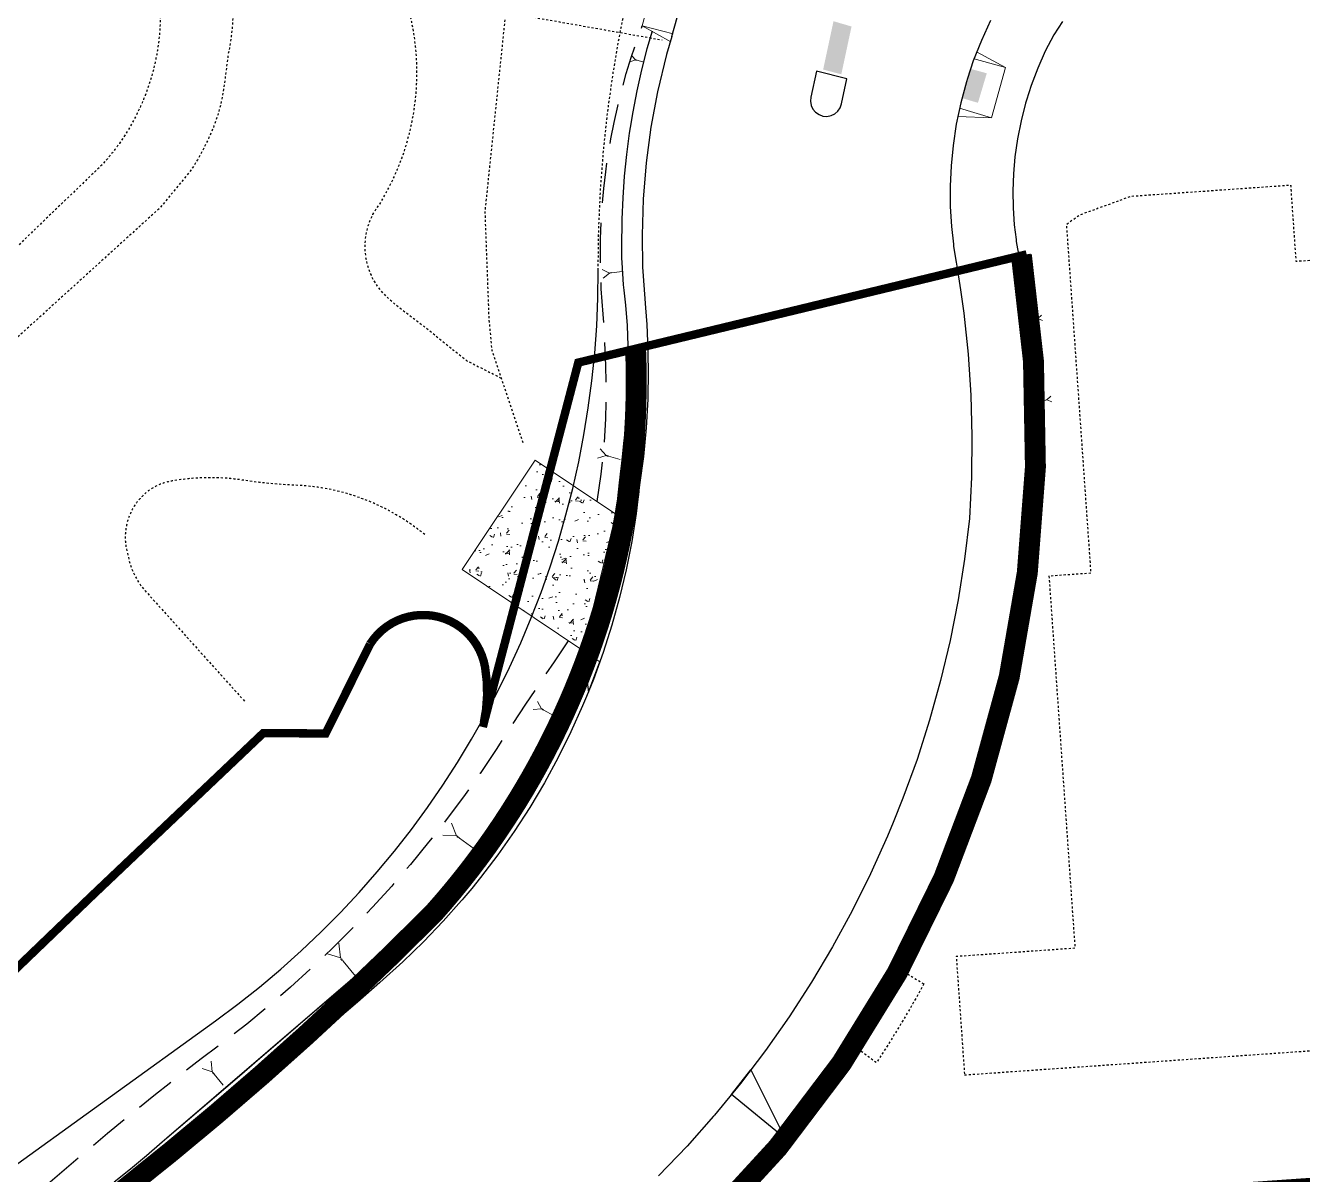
# Model space of a CAD drawing. Header units: millimetres. Extents: x 50357 to 985146, y 723188 to 1803594.
# Drawn here: x 834272.7 to 834333.6, y 820126.3 to 820181.2 of the extents above; entities that cross this region are included whole.
import ezdxf
from ezdxf.xclip import XClip

# ---------------------------------------------------------------- set-up
doc = ezdxf.new("R2010")
doc.units = ezdxf.units.MM
doc.header["$LTSCALE"] = 3
doc.header["$MEASUREMENT"] = 0
for name, pattern in [('DASHED', [19.05, 12.7, -6.35]), ('PHANTOM', [2.5, 1.25, -0.25, 0.25, -0.25, 0.25, -0.25]), ('x-baseplan$0$DGN Style 2', [1.94727e-06, 0, -1.94727e-06]), ('x-baseplan$0$XXXXX-PIW-DWG-P00-XXXX-R100-WS4-00$0$XXXXX-PIW-P-WHCGRDP1-XXX$0$DIVIDE2', [0.625, 0.25, -0.125, 0, -0.125, 0, -0.125]), ('x-baseplan$0$XXXXX-PIW-DWG-P00-XXXX-R100-WS4-00$0$XXXXX-PIW-P-WHCGRDP1-XXX$0$HIDDEN', [9.525, 6.35, -3.175])]:
    doc.linetypes.add(name, pattern=pattern)
for name, color, linetype in [('00_Xref', 7, 'Continuous'), ('_PARCEL BOUNDARY', 10, 'DASHED'), ('x-baseplan$0$XXXXX-PIW-DWG-P00-XXXX-R100-WS4-00$0$XXXXX-PIW-P-WHCGRDP1-XXX$0$MMH125__', 3, 'x-baseplan$0$XXXXX-PIW-DWG-P00-XXXX-R100-WS4-00$0$XXXXX-PIW-P-WHCGRDP1-XXX$0$HIDDEN'), ('x-baseplan$0$XXXXX-PIW-DWG-P00-XXXX-R100-WS4-00$0$XXXXX-PIW-P-WHCGRDP1-XXX$0$MMH813_1', 3, 'Continuous'), ('x-baseplan$0$XXXXX-PIW-DWG-P00-XXXX-R100-WS4-00$0$XXXXX-PIW-P-WHCGRDP1-XXX$0$MMH813__', 3, 'Continuous'), ('x-baseplan$0$XXXXX-PIW-DWG-P00-XXXX-R100-WS4-00$0$XXXXX-PIW-P-WHCGRDP1-XXX$0$MMH813_T', 3, 'x-baseplan$0$XXXXX-PIW-DWG-P00-XXXX-R100-WS4-00$0$XXXXX-PIW-P-WHCGRDP1-XXX$0$DIVIDE2'), ('x-baseplan$0$XXXXX-PIW-DWG-P00-XXXX-R100-WS4-00$0$XXXXX-PIW-P-WHCGRDP1_RUN IN AND OUT-XXX$0$MMH813_S', 3, 'Continuous')]:
    doc.layers.add(name, color=color, linetype=linetype)
for name, color, linetype, lineweight in [('DraftConditionLine_AtGradeRoad_20180809', 7, 'Continuous', 0), ('x-baseplan$0$XXXXX-PIW-DWG-P00-XXXX-R100-WS4-00$0$XXXXX-PIW-P-WHCGRDP1-XXX$0$MMH065__', 3, 'Continuous', 0), ('x-baseplan$0$XXXXX-PIW-DWG-P00-XXXX-R100-WS4-00$0$XXXXX-PIW-P-WHCGRDP1-XXX$0$MMH125CS', 3, 'Continuous', 18), ('x-baseplan$0$XXXXX-PIW-DWG-P00-XXXX-R100-WS4-00$0$XXXXX-PIW-P-WHCGRDP1_RUN IN AND OUT-XXX$0$MMH060__', 3, 'Continuous', 13), ('x-baseplan$0$XXXXX-PIW-DWG-P00-XXXX-R100-WS4-00$0$XXXXX-PIW-P-WHCGRDP1_RUN IN AND OUT-XXX$0$MMH071__', 3, 'Continuous', 18)]:
    doc.layers.add(name, color=color, linetype=linetype, lineweight=lineweight)
doc.layers.add('x-baseplan$0$AR-ROAD_AR_BS_MI_', color=7, linetype='Continuous', true_color=0x6d6d6d)

# ---------------------------------------------------------------- blocks, each defined once
blk = doc.blocks.new('x-baseplan$0$XXXXX-PIW-DWG-P00-XXXX-R100-WS4-00$0$XXXXX-PIW-P-WHCGRDP1-XXX$0$CUT-SLOPE')
at = {"layer": 'x-baseplan$0$XXXXX-PIW-DWG-P00-XXXX-R100-WS4-00$0$XXXXX-PIW-P-WHCGRDP1-XXX$0$MMH125CS'}
for p, q in [((0.38, 15.51), (-0.53, 15)), ((-0.53, 15), (0.38, 14.53)), ((0.4, 16.45), (-0.47, 16.02)), ((-0.47, 16.02), (0.38, 15.51)), ((0, 17), (0.4, 16.45)), ((0.38, 14.53), (0, 14)), ((0, 14), (0, 0))]:
    blk.add_line(p, q, dxfattribs=at)
at = {"layer": 'x-baseplan$0$XXXXX-PIW-DWG-P00-XXXX-R100-WS4-00$0$XXXXX-PIW-P-WHCGRDP1-XXX$0$MMH125CS', "ltscale": 0.5}
for points in [[(-5.68, 25.8), (0, 17)], [(5.68, 25.8), (0, 17)]]:
    blk.add_lwpolyline(points, dxfattribs=at)
blk = doc.blocks.new('x-baseplan$0$XXXXX-PIW-DWG-P00-XXXX-R100-WS4-00')
at = {"layer": 'x-baseplan$0$XXXXX-PIW-DWG-P00-XXXX-R100-WS4-00$0$XXXXX-PIW-P-WHCGRDP1-XXX$0$MMH813_T'}
h = blk.add_hatch(color=256, dxfattribs=at)
h.dxf.hatch_style = 1
h.paths.add_polyline_path([(834451.566, 818185.995), (834450.705, 818186.246), (834450.211, 818183.94), (834451.079, 818183.714)])
h = blk.add_hatch(color=256, dxfattribs=at)
h.dxf.hatch_style = 1
h.paths.add_polyline_path([(834458.021, 818183.762), (834457.791, 818183.824), (834457.285, 818183.961), (834457.1, 818183.518), (834457.051, 818183.356), (834456.869, 818182.57), (834457.386, 818182.415), (834457.599, 818182.352)])
at = {"layer": 'x-baseplan$0$XXXXX-PIW-DWG-P00-XXXX-R100-WS4-00$0$XXXXX-PIW-P-WHCGRDP1_RUN IN AND OUT-XXX$0$MMH060__'}
h = blk.add_hatch(dxfattribs=at)
h.set_pattern_fill('AR-CONC', color=256, scale=0.01)
h.set_pattern_definition([(50, (0, 0), (1.82184669, -0.1593908554), [0.1905, -2.0955]), (355, (0, 0), (-0.3524342142, 1.9105684524), [0.1524, -1.6764058417]), (100.4514447, (0.1518, -0.0133), (1.469412471, 1.751177519), [0.161900088, -1.780902446]), (46.1842, (0, 0.508), (2.710790409, -0.4204232793), [0.28575, -3.14325]), (96.6355576, (0.226, 0.473), (2.3740413405, 2.474261246), [0.2428502314, -2.6713560816]), (351.18415117, (0, 0.508), (2.3740413406, 2.474261246), [0.228599671, -2.514597319]), (21, (0.254, 0.381), (1.5161439127, -1.0226519819), [0.1905, -2.0955]), (326, (0.254, 0.381), (0.6180202835, 1.8418796612), [0.1524, -1.6764]), (71.451445, (0.3803, 0.2958), (2.1341641928, 0.8192276889), [0.161900088, -1.780899376]), (37.5, (0, 0), (0.0308860325, 0.84555038873), [0, -1.65608, 0, -1.7018, 0, -1.68275]), (7.5, (0, 0), (0.6681966251, 1.0018057482), [0, -0.97028, 0, -1.61798, 0, -0.64135]), (327.5, (-0.5664, 0), (1.35590595167, -0.05728743993), [0, -0.635, 0, -1.9812, 0, -2.6289]), (317.5, (-0.8204, 0), (1.4812918139, 0.2542649103), [0, -0.8255, 0, -1.31572, 0, -1.8669])])
edge = h.paths.add_edge_path()
edge.add_line((834436.475, 818165.302), (834440.325, 818162.72))
edge.add_line((834432.977, 818160.085), (834436.475, 818165.302))
edge.add_line((834438.737, 818156.223), (834440.325, 818162.72))
edge.add_line((834432.977, 818160.085), (834438.737, 818156.223))
at = {"layer": 'x-baseplan$0$XXXXX-PIW-DWG-P00-XXXX-R100-WS4-00$0$XXXXX-PIW-P-WHCGRDP1-XXX$0$MMH065__', "ltscale": 0.005142}
for p, q in [((834441.575, 818186.023), (834442.942, 818185.269)), ((834458.913, 818184.039), (834457.531, 818184.783)), ((834458.25, 818181.635), (834456.642, 818181.695))]:
    blk.add_line(p, q, dxfattribs=at)
at = {"layer": 'x-baseplan$0$XXXXX-PIW-DWG-P00-XXXX-R100-WS4-00$0$XXXXX-PIW-P-WHCGRDP1-XXX$0$MMH065__', "ltscale": 0.005142, "flags": 128}
for points in [[(834443.798, 818188.418), (834442.332, 818188.833), (834441.575, 818186.023), (834443.052, 818185.646)], [(834457.415, 818184.444), (834458.913, 818184.039), (834458.25, 818181.635), (834456.725, 818182.091)]]:
    blk.add_lwpolyline(points, dxfattribs=at)
at = {"layer": 'x-baseplan$0$XXXXX-PIW-DWG-P00-XXXX-R100-WS4-00$0$XXXXX-PIW-P-WHCGRDP1-XXX$0$MMH125__', "ltscale": 0.1, "elevation": 5.715, "flags": 128}
for points in [[(834439.421, 818163.326, 0.048168), (834439.856, 818168.604, 0.020294), (834439.624, 818173.475, -0.10429), (834441.575, 818186.023, -1.698765)], [(834438.05, 818156.683, 0.003233), (834435.34, 818152.641, -0.097001), (834420.522, 818136.729, 0.037763), (834403.526, 818121.523, 11.538047)]]:
    blk.add_lwpolyline(points, format="xyb", dxfattribs=at)
at = {"layer": 'x-baseplan$0$XXXXX-PIW-DWG-P00-XXXX-R100-WS4-00$0$XXXXX-PIW-P-WHCGRDP1-XXX$0$MMH813_1'}
blk.add_lwpolyline([(834451.339, 818183.491), (834449.889, 818183.868), (834449.629, 818182.622, 1.011022), (834451.09, 818182.3)], format="xyb", close=True, dxfattribs=at)
at = {"layer": 'x-baseplan$0$XXXXX-PIW-DWG-P00-XXXX-R100-WS4-00$0$XXXXX-PIW-P-WHCGRDP1-XXX$0$MMH813__', "ltscale": 0.005142}
blk.add_lwpolyline([(834442.989, 818185.522), (834443.9, 818188.761)], dxfattribs=at)
at = {"layer": 'x-baseplan$0$XXXXX-PIW-DWG-P00-XXXX-R100-WS4-00$0$XXXXX-PIW-P-WHCGRDP1-XXX$0$MMH813__', "ltscale": 0.005142, "elevation": 5.715}
for points in [[(834442.044, 818185.764), (834441.804, 818184.932), (834441.546, 818183.934), (834441.319, 818182.929), (834441.122, 818181.918), (834440.997, 818181.17), (834440.957, 818180.901), (834440.822, 818179.879), (834440.719, 818178.854), (834440.647, 818177.826), (834440.606, 818176.797), (834440.599, 818176.431), (834440.58, 818175.784), (834440.589, 818174.94), (834440.598, 818174.728), (834440.675, 818173.674), (834440.703, 818173.419), (834440.779, 818172.69), (834440.853, 818171.723), (834440.897, 818170.755), (834440.911, 818169.76), (834440.895, 818168.817), (834440.85, 818167.849), (834440.774, 818166.883), (834440.691, 818166.1), (834440.669, 818165.912), (834440.583, 818165.159), (834440.556, 818164.909), (834440.484, 818164.217), (834440.325, 818162.72)], [(834438.737, 818156.223), (834438.072, 818154.522), (834437.693, 818153.626), (834437.289, 818152.742), (834436.861, 818151.869), (834436.675, 818151.507), (834436.409, 818151.008), (834435.933, 818150.16), (834435.434, 818149.326), (834434.912, 818148.505), (834434.368, 818147.7), (834433.801, 818146.91), (834433.213, 818146.136), (834432.603, 818145.378), (834431.973, 818144.638), (834431.323, 818143.915), (834430.653, 818143.211), (834429.963, 818142.525), (834429.255, 818141.859), (834428.529, 818141.213), (834428.421, 818141.12), (834418.885, 818132.937), (834418.668, 818132.751), (834417.911, 818132.108), (834417.149, 818131.471), (834416.383, 818130.839)]]:
    blk.add_lwpolyline(points, dxfattribs=at)
at = {"layer": 'x-baseplan$0$XXXXX-PIW-DWG-P00-XXXX-R100-WS4-00$0$XXXXX-PIW-P-WHCGRDP1-XXX$0$MMH813__', "ltscale": 0.005142}
for points in [[(834458.199, 818186.281, 5.467), (834457.761, 818185.325, 5.489), (834457.378, 818184.349, 5.509), (834457.1, 818183.519, 5.525), (834457.051, 818183.356, 5.528), (834456.78, 818182.35, 5.545), (834456.566, 818181.334, 5.56), (834456.41, 818180.31, 5.573), (834456.315, 818179.344, 5.584), (834456.27, 818178.376, 5.593), (834456.277, 818177.411, 5.601), (834456.333, 818176.45, 5.608), (834456.425, 818175.606, 5.612), (834456.44, 818175.496, 5.613), (834456.562, 818174.751, 5.616), (834456.595, 818174.552, 5.617), (834456.771, 818173.432, 5.62), (834456.923, 818172.307, 5.624), (834457.126, 818170.362, 5.63), (834457.255, 818168.409, 5.637), (834457.311, 818166.449, 5.644), (834457.292, 818164.486, 5.652), (834457.198, 818162.522, 5.66), (834456.963, 818160.571, 5.667), (834456.654, 818158.629, 5.673), (834456.271, 818156.701, 5.68), (834455.816, 818154.789, 5.686), (834455.289, 818152.895, 5.693), (834454.691, 818151.022, 5.7), (834454.022, 818149.174, 5.706), (834453.558, 818148.008, 5.71), (834453.283, 818147.352, 5.704), (834452.476, 818145.56, 5.685), (834451.602, 818143.799, 5.667), (834450.662, 818142.073, 5.648), (834449.657, 818140.383, 5.63), (834448.589, 818138.733, 5.611), (834447.459, 818137.124, 5.593), (834446.269, 818135.56, 5.574), (834445.02, 818134.041, 5.556), (834444.974, 818133.988, 5.555), (834443.715, 818132.571, 5.538), (834442.355, 818131.152, 5.523)], [(834461.642, 818186.229, 5.638), (834461.22, 818185.6, 5.658), (834460.814, 818184.81, 5.682), (834460.453, 818184.001, 5.703), (834460.139, 818183.176, 5.724), (834459.913, 818182.475, 5.739), (834459.873, 818182.338, 5.742), (834459.654, 818181.49, 5.759), (834459.483, 818180.634, 5.774), (834459.361, 818179.773, 5.787), (834459.29, 818178.961, 5.798), (834459.262, 818178.149, 5.808), (834459.276, 818177.339, 5.816), (834459.332, 818176.534, 5.822), (834459.417, 818175.828, 5.826), (834459.43, 818175.737, 5.827), (834459.569, 818174.948, 5.831), (834459.753, 818173.762, 5.835), (834459.911, 818172.572, 5.838), (834460.122, 818170.514, 5.845), (834460.255, 818168.446, 5.851), (834460.31, 818166.373, 5.859), (834460.286, 818164.297, 5.866), (834460.183, 818162.22, 5.874), (834459.934, 818160.155, 5.881), (834459.607, 818158.102, 5.888), (834459.203, 818156.062, 5.894), (834458.721, 818154.039, 5.901), (834458.164, 818152.036, 5.907), (834457.531, 818150.055, 5.914), (834456.823, 818148.1, 5.92), (834456.333, 818146.866, 5.925), (834456.042, 818146.173, 5.918), (834455.188, 818144.277, 5.899), (834454.263, 818142.414, 5.881), (834453.269, 818140.588, 5.863), (834452.206, 818138.801, 5.844), (834451.076, 818137.055, 5.826), (834449.88, 818135.354, 5.807), (834448.621, 818133.699, 5.789), (834447.996, 818132.923, 5.78), (834447.411, 818132.222, 5.772), (834447.301, 818132.092, 5.77), (834447.253, 818132.036, 5.77), (834445.92, 818130.537, 5.753)], [(834442.044, 818185.764, 5.523), (834441.804, 818184.932, 5.517), (834441.546, 818183.934, 5.506), (834441.319, 818182.929, 5.496), (834441.122, 818181.918, 5.486), (834440.997, 818181.17, 5.477), (834440.957, 818180.901, 5.474), (834440.822, 818179.879, 5.462), (834440.719, 818178.854, 5.45), (834440.647, 818177.826, 5.436), (834440.606, 818176.797, 5.422), (834440.599, 818176.431, 5.417), (834440.58, 818175.784, 5.407), (834440.589, 818174.94, 5.395), (834440.598, 818174.728, 5.392), (834440.675, 818173.674, 5.377), (834440.703, 818173.419, 5.373), (834440.779, 818172.69, 5.362), (834440.853, 818171.723, 5.339), (834440.897, 818170.755, 5.315), (834440.911, 818169.76, 5.287), (834440.895, 818168.817, 5.265), (834440.85, 818167.849, 5.239), (834440.774, 818166.883, 5.211), (834440.691, 818166.1, 5.192), (834440.669, 818165.912, 5.187), (834440.583, 818165.159, 5.168), (834440.556, 818164.909, 5.163), (834440.484, 818164.217, 5.145), (834440.472, 818164.109, 5.142)], [(834442.989, 818185.522, 0), (834442.738, 818184.653, 0), (834442.305, 818182.88, 0), (834441.987, 818181.189, 0), (834441.757, 818179.481, 0), (834441.617, 818177.761, 0), (834441.566, 818176.033, 0), (834441.596, 818174.502, 0), (834441.605, 818174.302, 0), (834441.735, 818172.573, 0), (834441.793, 818171.772, 0), (834441.834, 818170.97, 0), (834441.862, 818169.591, 0), (834441.838, 818168.214, 0), (834441.761, 818166.842, 0), (834441.633, 818165.476, 0), (834441.454, 818164.118, 0), (834441.29, 818162.762, 0), (834441.075, 818161.412, 0), (834440.81, 818160.072, 0), (834440.493, 818158.743, 0), (834440.127, 818157.426, 0), (834439.711, 818156.125, 0), (834439.246, 818154.84, 0), (834438.924, 818154.029, 0), (834438.733, 818153.574, 0), (834438.172, 818152.328, 0), (834437.564, 818151.104, 0), (834436.91, 818149.904, 0), (834436.212, 818148.73, 0), (834435.469, 818147.583, 0), (834434.684, 818146.464, 0), (834433.857, 818145.377, 0), (834433.446, 818144.867, 0), (834433.061, 818144.406, 0), (834432.989, 818144.321, 0), (834432.957, 818144.285, 0), (834432.082, 818143.3, 0), (834431.137, 818142.313, 0), (834430.155, 818141.363, 0), (834429.056, 818140.38, 0), (834427.987, 818139.441, 0), (834423.236, 818135.386, 0), (834419.52, 818132.197, 0), (834417.478, 818130.477, 0)], [(834438.244, 818154.961, 4.923), (834438.072, 818154.522, 4.915), (834437.693, 818153.626, 4.902), (834437.289, 818152.742, 4.887), (834436.861, 818151.869, 4.874), (834436.675, 818151.507, 4.868), (834436.409, 818151.008, 4.861), (834435.933, 818150.16, 4.847), (834435.434, 818149.326, 4.834), (834434.912, 818148.505, 4.82), (834434.368, 818147.7, 4.807), (834433.801, 818146.91, 4.794), (834433.213, 818146.136, 4.779), (834432.603, 818145.378, 4.766), (834431.973, 818144.638, 4.753), (834431.323, 818143.915, 4.74), (834430.653, 818143.211, 4.73), (834429.963, 818142.525, 4.719), (834429.255, 818141.859, 4.71), (834428.529, 818141.213, 4.702), (834428.421, 818141.12, 4.701), (834427.773, 818140.564, 4.707), (834427.014, 818139.913, 4.718), (834426.255, 818139.261, 4.728), (834425.496, 818138.61, 4.738), (834423.979, 818137.308, 4.758), (834423.22, 818136.656, 4.76), (834422.461, 818136.005, 4.758), (834421.702, 818135.354, 4.759), (834418.885, 818132.937, 4.767), (834418.668, 818132.751, 4.768), (834417.911, 818132.108, 4.773), (834417.149, 818131.471, 4.778), (834416.383, 818130.839, 4.785)]]:
    blk.add_polyline3d(points, dxfattribs=at)
at = {"layer": 'x-baseplan$0$XXXXX-PIW-DWG-P00-XXXX-R100-WS4-00$0$XXXXX-PIW-P-WHCGRDP1_RUN IN AND OUT-XXX$0$MMH060__'}
for p, q in [((834432.977, 818160.085), (834436.475, 818165.302)), ((834436.475, 818165.302), (834440.325, 818162.72, 6.439)), ((834438.737, 818156.223, 4.945), (834440.325, 818162.72, 6.439)), ((834432.977, 818160.085), (834438.737, 818156.223))]:
    blk.add_line(p, q, dxfattribs=at)
at = {"layer": 'x-baseplan$0$XXXXX-PIW-DWG-P00-XXXX-R100-WS4-00$0$XXXXX-PIW-P-WHCGRDP1_RUN IN AND OUT-XXX$0$MMH071__'}
for p, q in [((834440.325, 818162.72, 6.439), (834441.191, 818162.139)), ((834438.737, 818156.223, 4.945), (834439.549, 818155.678))]:
    blk.add_line(p, q, dxfattribs=at)
at = {"layer": 'x-baseplan$0$XXXXX-PIW-DWG-P00-XXXX-R100-WS4-00$0$XXXXX-PIW-P-WHCGRDP1_RUN IN AND OUT-XXX$0$MMH813_S'}
for p, q in [((834440.325, 818162.72, 6.439), (834441.415, 818163.795)), ((834441.415, 818163.795), (834441.191, 818162.139)), ((834438.737, 818156.223, 4.945), (834439.006, 818154.236)), ((834439.006, 818154.236), (834439.549, 818155.678))]:
    blk.add_line(p, q, dxfattribs=at)
blk.add_lwpolyline([(834445.834, 818135.032), (834446.767, 818136.207), (834448.398, 818132.924), (834445.834, 818135.032)], dxfattribs=at)
at = {"layer": 'x-baseplan$0$XXXXX-PIW-DWG-P00-XXXX-R100-WS4-00$0$XXXXX-PIW-P-WHCGRDP1-XXX$0$MMH125CS'}
for p, xscale, yscale, zscale, rotation in [((834441.611, 818184.309), 0.02198954773173131, 0.02198954773173131, 0.02198954773173131, 75.59302201896816), ((834440.615, 818174.303), 0.03601284241508579, 0.03601284241508579, 0.03601284241508579, 96.81496211958479), ((834460.061, 818171.984), 0.02351645596653423, 0.02351645596653423, 0.02351645596653423, 280.0563073168669), ((834460.498, 818168.112), 0.02351645596653423, 0.02351645596653423, 0.02351645596653423, 280.0563073168669), ((834440.52, 818165.327), 0.04066421876839523, 0.04066421876839523, 0.04066421876839523, 74.11604234439972), ((834437.347, 818153.117), 0.03839256651111498, 0.03839256651111498, 0.03839256651111498, 61.61475006609164), ((834433.558, 818146.749), 0.06186434135182801, 0.06186434135182801, 0.06186434135182801, 53.84386748164025), ((834427.886, 818140.67), 0.06669463091377154, 0.06669463091377154, 0.06669463091377154, 39.15769178441374), ((834421.577, 818135.47), 0.04840475999586621, 0.04840475999586621, 0.04840475999586621, 39.15769178441374)]:
    blk.add_blockref('x-baseplan$0$XXXXX-PIW-DWG-P00-XXXX-R100-WS4-00$0$XXXXX-PIW-P-WHCGRDP1-XXX$0$CUT-SLOPE', p, dxfattribs=dict(at, xscale=xscale, yscale=yscale, zscale=zscale, rotation=rotation))
blk = doc.blocks.new('x-baseplan')
at = {"layer": 'x-baseplan$0$AR-ROAD_AR_BS_MI_'}
blk.add_line((834388.714, 818115.097), (834421.217, 818138.544), dxfattribs=at)
at = {"layer": 'x-baseplan$0$AR-ROAD_AR_BS_MI_', "linetype": 'x-baseplan$0$DGN Style 2', "flags": 128}
for points in [[(834402.213, 818192.052), (834398.186, 818196.555), (834406.033, 818203.94), (834406.527, 818204.026), (834406.827, 818204.033), (834407.126, 818204.013), (834407.423, 818203.968), (834407.714, 818203.897), (834407.999, 818203.802), (834408.273, 818203.682), (834408.537, 818203.538), (834408.735, 818203.38), (834418.02, 818195.134), (834418.421, 818194.765), (834418.61, 818194.532), (834418.797, 818194.297), (834418.981, 818194.06), (834419.164, 818193.823), (834419.345, 818193.583), (834419.523, 818193.342), (834419.7, 818193.099), (834419.874, 818192.855), (834420.047, 818192.61), (834420.217, 818192.363), (834420.385, 818192.115), (834420.552, 818191.865), (834420.708, 818191.609), (834420.857, 818191.348), (834420.997, 818191.083), (834421.129, 818190.814), (834421.253, 818190.54), (834421.367, 818190.263), (834421.474, 818189.983), (834421.571, 818189.699), (834421.659, 818189.412), (834421.738, 818189.123), (834421.809, 818188.831), (834421.87, 818188.538), (834421.922, 818188.242), (834421.964, 818187.945), (834421.997, 818187.647), (834422.021, 818187.348), (834422.036, 818187.048), (834422.041, 818186.748), (834422.036, 818186.448), (834422.023, 818186.149), (834421.999, 818185.85), (834421.967, 818185.551), (834421.925, 818185.254), (834421.874, 818184.959), (834421.814, 818184.665), (834421.638, 818183.282), (834421.597, 818182.985), (834421.546, 818182.689), (834421.485, 818182.395), (834421.413, 818182.104), (834421.331, 818181.816), (834421.239, 818181.53), (834421.136, 818181.248), (834421.024, 818180.97), (834420.901, 818180.696), (834420.772, 818180.426), (834420.636, 818180.158), (834420.495, 818179.893), (834420.347, 818179.632), (834420.072, 818179.179), (834418.562, 818177.337), (834410.915, 818170.398), (834409.327, 818168.89), (834409.31, 818168.873), (834409.292, 818168.855), (834409.274, 818168.839), (834409.255, 818168.822), (834409.236, 818168.806), (834409.217, 818168.79), (834409.198, 818168.775), (834409.178, 818168.759), (834409.158, 818168.745), (834409.138, 818168.73), (834409.118, 818168.716), (834409.097, 818168.702), (834409.076, 818168.689), (834409.055, 818168.676), (834409.034, 818168.663), (834409.012, 818168.651), (834408.99, 818168.639), (834408.968, 818168.628), (834408.946, 818168.617), (834408.924, 818168.606), (834408.901, 818168.595), (834408.878, 818168.586), (834408.855, 818168.576), (834408.832, 818168.567), (834408.809, 818168.558), (834408.786, 818168.55), (834408.762, 818168.542), (834408.739, 818168.534), (834408.715, 818168.527), (834408.691, 818168.521), (834408.667, 818168.514), (834408.643, 818168.508), (834408.619, 818168.503), (834408.594, 818168.498), (834408.57, 818168.493), (834408.545, 818168.489), (834408.521, 818168.486), (834408.496, 818168.482), (834408.472, 818168.479), (834408.447, 818168.477), (834408.422, 818168.475), (834408.398, 818168.473), (834408.373, 818168.472), (834408.348, 818168.472), (834408.323, 818168.471), (834408.298, 818168.471), (834408.273, 818168.472), (834408.249, 818168.473), (834408.224, 818168.475), (834408.199, 818168.476), (834408.091, 818168.488), (834407.983, 818168.501), (834407.875, 818168.516), (834407.856, 818168.519)], [(834426.501, 818200.433), (834426.534, 818200.367), (834426.663, 818200.096), (834426.791, 818199.825), (834426.917, 818199.553), (834427.041, 818199.279), (834427.162, 818199.005), (834427.282, 818198.73), (834427.4, 818198.454), (834427.515, 818198.177), (834427.629, 818197.899), (834427.74, 818197.621), (834427.849, 818197.342), (834427.957, 818197.061), (834428.062, 818196.78), (834428.165, 818196.499), (834428.266, 818196.216), (834428.365, 818195.933), (834428.462, 818195.649), (834428.557, 818195.364), (834428.649, 818195.079), (834428.74, 818194.793), (834428.828, 818194.506), (834428.914, 818194.219), (834428.998, 818193.931), (834429.08, 818193.642), (834429.16, 818193.353), (834429.238, 818193.064), (834429.313, 818192.773), (834429.387, 818192.482), (834429.458, 818192.191), (834429.527, 818191.899), (834429.594, 818191.606), (834429.658, 818191.314), (834429.721, 818191.02), (834429.781, 818190.726), (834429.839, 818190.432), (834429.895, 818190.137), (834429.949, 818189.842), (834430.001, 818189.547), (834430.05, 818189.251), (834430.097, 818188.954), (834430.142, 818188.658), (834430.185, 818188.361), (834430.226, 818188.064), (834430.264, 818187.766), (834430.3, 818187.468), (834430.342, 818187.105), (834430.421, 818186.815), (834430.493, 818186.524), (834430.558, 818186.231), (834430.615, 818185.937), (834430.665, 818185.641), (834430.708, 818185.344), (834430.743, 818185.046), (834430.77, 818184.747), (834430.79, 818184.448), (834430.803, 818184.148), (834430.808, 818183.848), (834430.806, 818183.548), (834430.796, 818183.249), (834430.779, 818182.949), (834430.754, 818182.65), (834430.721, 818182.352), (834430.681, 818182.055), (834430.634, 818181.758), (834430.58, 818181.463), (834430.517, 818181.17), (834430.448, 818180.878), (834430.371, 818180.588), (834430.288, 818180.3), (834430.197, 818180.014), (834430.098, 818179.731), (834429.993, 818179.45), (834429.881, 818179.172), (834429.762, 818178.896), (834429.635, 818178.624), (834429.503, 818178.355), (834429.363, 818178.09), (834429.217, 818177.828), (834429.034, 818177.519), (834428.86, 818177.275), (834428.709, 818177.016), (834428.582, 818176.744), (834428.48, 818176.462), (834428.405, 818176.172), (834428.356, 818175.876), (834428.335, 818175.577), (834428.34, 818175.277), (834428.374, 818174.979), (834428.434, 818174.685), (834428.521, 818174.398), (834428.633, 818174.12), (834428.77, 818173.853), (834428.932, 818173.6), (834429.115, 818173.363), (834429.319, 818173.144), (834429.549, 818172.95), (834429.745, 818172.776), (834431.155, 818171.694), (834433.203, 818170.047), (834434.858, 818169.211)], [(834402.225, 818192.06), (834402.329, 818192.177), (834402.435, 818192.291), (834402.543, 818192.404), (834402.654, 818192.515), (834402.766, 818192.623), (834402.88, 818192.73), (834402.996, 818192.835), (834403.113, 818192.938), (834403.233, 818193.039), (834403.354, 818193.137), (834403.477, 818193.234), (834403.601, 818193.328), (834403.727, 818193.42), (834403.855, 818193.51), (834403.984, 818193.598), (834404.115, 818193.683), (834404.248, 818193.766), (834404.381, 818193.847), (834404.516, 818193.926), (834404.653, 818194.002), (834404.791, 818194.075), (834404.93, 818194.147), (834405.07, 818194.216), (834405.211, 818194.282), (834405.354, 818194.346), (834405.498, 818194.407), (834405.642, 818194.466), (834405.788, 818194.522), (834405.935, 818194.576), (834406.082, 818194.627), (834406.231, 818194.676), (834406.38, 818194.722), (834406.53, 818194.766), (834406.681, 818194.806), (834406.832, 818194.844), (834406.985, 818194.88), (834407.137, 818194.913), (834407.291, 818194.943), (834407.444, 818194.97), (834407.599, 818194.995), (834407.753, 818195.017), (834407.908, 818195.037), (834408.064, 818195.053), (834408.219, 818195.067), (834408.375, 818195.079), (834408.531, 818195.087), (834408.687, 818195.093), (834408.843, 818195.096), (834409, 818195.097), (834409.156, 818195.094), (834409.312, 818195.089), (834409.468, 818195.081), (834409.624, 818195.071), (834409.78, 818195.057), (834409.935, 818195.041), (834410.09, 818195.023), (834410.245, 818195.001), (834410.399, 818194.977), (834410.608, 818194.94), (834410.815, 818194.9), (834411.022, 818194.856), (834411.228, 818194.808), (834411.433, 818194.756), (834411.638, 818194.701), (834411.841, 818194.643), (834412.043, 818194.581), (834412.244, 818194.515), (834412.444, 818194.446), (834412.643, 818194.374), (834412.84, 818194.298), (834413.036, 818194.218), (834413.231, 818194.136), (834413.424, 818194.049), (834413.616, 818193.96), (834413.806, 818193.867), (834413.994, 818193.771), (834414.181, 818193.671), (834414.366, 818193.568), (834414.549, 818193.462), (834414.73, 818193.353), (834414.909, 818193.241), (834415.086, 818193.126), (834415.262, 818193.007), (834415.435, 818192.886), (834415.606, 818192.761), (834415.775, 818192.634), (834415.871, 818192.56), (834415.966, 818192.484), (834416.059, 818192.407), (834416.151, 818192.329), (834416.242, 818192.248), (834416.331, 818192.166), (834416.419, 818192.083), (834416.506, 818191.998), (834416.591, 818191.912), (834416.674, 818191.824), (834416.756, 818191.734), (834416.836, 818191.644), (834416.915, 818191.551), (834416.992, 818191.458), (834417.068, 818191.363), (834417.141, 818191.267), (834417.213, 818191.169), (834417.284, 818191.071), (834417.352, 818190.971), (834417.419, 818190.87), (834417.484, 818190.768), (834417.548, 818190.664), (834417.609, 818190.56), (834417.669, 818190.454), (834417.727, 818190.348), (834417.783, 818190.24), (834417.837, 818190.132), (834417.889, 818190.022), (834417.939, 818189.912), (834417.987, 818189.801), (834418.034, 818189.689), (834418.078, 818189.576), (834418.121, 818189.463), (834418.161, 818189.349), (834418.199, 818189.234), (834418.236, 818189.118), (834418.27, 818189.002), (834418.303, 818188.885), (834418.333, 818188.768), (834418.361, 818188.65), (834418.387, 818188.532), (834418.412, 818188.413), (834418.434, 818188.294), (834418.454, 818188.174), (834418.48, 818187.99), (834418.504, 818187.806), (834418.524, 818187.622), (834418.541, 818187.437), (834418.554, 818187.252), (834418.565, 818187.066), (834418.572, 818186.881), (834418.576, 818186.695), (834418.577, 818186.509), (834418.574, 818186.324), (834418.568, 818186.138), (834418.559, 818185.953), (834418.547, 818185.767), (834418.532, 818185.582), (834418.513, 818185.398), (834418.491, 818185.213), (834418.466, 818185.029), (834418.438, 818184.846), (834418.406, 818184.663), (834418.371, 818184.48), (834418.334, 818184.299), (834418.292, 818184.118), (834418.248, 818183.937), (834418.201, 818183.758), (834418.15, 818183.579), (834418.097, 818183.401), (834418.04, 818183.225), (834417.98, 818183.049), (834417.917, 818182.874), (834417.852, 818182.7), (834417.783, 818182.528), (834417.711, 818182.357), (834417.636, 818182.187), (834417.558, 818182.018), (834417.477, 818181.851), (834417.394, 818181.686), (834417.307, 818181.521), (834417.218, 818181.359), (834417.126, 818181.197), (834417.03, 818181.038), (834416.933, 818180.88), (834416.832, 818180.724), (834416.729, 818180.57), (834416.623, 818180.417), (834416.514, 818180.267), (834416.403, 818180.118), (834416.289, 818179.971), (834416.173, 818179.826), (834416.054, 818179.684), (834415.814, 818179.41), (834363.266, 818128.887), (834363.18, 818128.784), (834363.092, 818128.681), (834363.002, 818128.581), (834362.911, 818128.482), (834362.818, 818128.384), (834362.723, 818128.288), (834362.627, 818128.194), (834362.529, 818128.101), (834362.429, 818128.011), (834362.328, 818127.922), (834362.225, 818127.834), (834362.121, 818127.749), (834362.015, 818127.665), (834361.908, 818127.584), (834361.8, 818127.504), (834361.69, 818127.426), (834361.579, 818127.35), (834361.466, 818127.276), (834361.352, 818127.204), (834361.237, 818127.134), (834361.121, 818127.065), (834361.003, 818126.999), (834360.885, 818126.935), (834360.765, 818126.874), (834360.644, 818126.814), (834360.522, 818126.756), (834360.4, 818126.701), (834360.276, 818126.647), (834360.151, 818126.596), (834360.026, 818126.547), (834359.899, 818126.5), (834359.772, 818126.455), (834359.644, 818126.413), (834359.516, 818126.373), (834359.386, 818126.335), (834359.256, 818126.299), (834359.126, 818126.266), (834358.995, 818126.235), (834358.863, 818126.206), (834358.731, 818126.18), (834358.598, 818126.155), (834358.465, 818126.134), (834358.332, 818126.114), (834358.198, 818126.097), (834358.064, 818126.082), (834357.93, 818126.069), (834357.796, 818126.059), (834357.661, 818126.051), (834357.526, 818126.046), (834357.392, 818126.043), (834357.257, 818126.042), (834357.122, 818126.044), (834356.988, 818126.048), (834356.853, 818126.054), (834356.718, 818126.062), (834356.584, 818126.073), (834356.45, 818126.087), (834356.316, 818126.102), (834356.183, 818126.12), (834356.049, 818126.141), (834355.916, 818126.163), (834355.784, 818126.188), (834355.652, 818126.216), (834355.521, 818126.245), (834355.39, 818126.277), (834355.259, 818126.311), (834355.13, 818126.348), (834355, 818126.386), (834354.776, 818126.46), (834354.552, 818126.537), (834354.33, 818126.618), (834354.109, 818126.703), (834353.89, 818126.792), (834353.673, 818126.885), (834353.457, 818126.981), (834353.243, 818127.082), (834353.03, 818127.186), (834352.82, 818127.293), (834352.611, 818127.405), (834352.404, 818127.52), (834352.2, 818127.638), (834351.997, 818127.76), (834351.797, 818127.886), (834351.599, 818128.015), (834351.403, 818128.148), (834351.21, 818128.284), (834351.018, 818128.423), (834350.83, 818128.566), (834350.644, 818128.711), (834350.46, 818128.861), (834350.346, 818128.955), (834350.234, 818129.05), (834350.124, 818129.148), (834350.015, 818129.248), (834349.908, 818129.35), (834349.803, 818129.453), (834349.7, 818129.559), (834349.598, 818129.666), (834349.499, 818129.774), (834349.401, 818129.885), (834349.305, 818129.997), (834349.211, 818130.111), (834349.12, 818130.227), (834349.03, 818130.344), (834348.942, 818130.463), (834348.857, 818130.583), (834348.773, 818130.704), (834348.692, 818130.828), (834348.613, 818130.952), (834348.536, 818131.078), (834348.461, 818131.205), (834348.388, 818131.334), (834348.318, 818131.463), (834348.25, 818131.594), (834348.184, 818131.726), (834348.121, 818131.86), (834348.06, 818131.994), (834348.001, 818132.129), (834347.945, 818132.266), (834347.891, 818132.403), (834347.839, 818132.541), (834347.79, 818132.68), (834347.743, 818132.82), (834347.699, 818132.961), (834347.653, 818133.117), (834347.61, 818133.274), (834347.57, 818133.431), (834347.533, 818133.589), (834347.498, 818133.748), (834347.466, 818133.907), (834347.437, 818134.067), (834347.41, 818134.227), (834347.387, 818134.387), (834347.366, 818134.549), (834347.348, 818134.71), (834347.333, 818134.872), (834347.32, 818135.034), (834347.311, 818135.196), (834347.304, 818135.358), (834347.3, 818135.52), (834347.299, 818135.683), (834347.301, 818135.845), (834347.306, 818136.007), (834347.313, 818136.17), (834347.324, 818136.332), (834347.337, 818136.494), (834347.353, 818136.655), (834347.371, 818136.817), (834347.384, 818136.916), (834347.398, 818137.015), (834347.415, 818137.114), (834347.432, 818137.213), (834347.452, 818137.311), (834347.473, 818137.409), (834347.496, 818137.507), (834347.521, 818137.604), (834347.547, 818137.701), (834347.575, 818137.797), (834347.605, 818137.893), (834347.636, 818137.988), (834347.669, 818138.083), (834347.704, 818138.177), (834347.74, 818138.27), (834347.778, 818138.363), (834347.818, 818138.455), (834347.859, 818138.547), (834347.902, 818138.638), (834347.946, 818138.727), (834347.992, 818138.817), (834348.039, 818138.905), (834348.088, 818138.992), (834348.139, 818139.079), (834348.191, 818139.165), (834348.244, 818139.25), (834348.299, 818139.334), (834348.355, 818139.416), (834348.413, 818139.498), (834348.473, 818139.579), (834348.533, 818139.659), (834348.595, 818139.738), (834348.659, 818139.815), (834350.775, 818142.316), (834402.225, 818192.06)], [(834435.894, 818166.121), (834434.412, 818170.539), (834434.272, 818172.049), (834434.082, 818177.169), (834435.072, 818186.669), (834442.534, 818185.353)], [(834431.194, 818161.746), (834431.137, 818161.793), (834430.997, 818161.906), (834430.854, 818162.016), (834430.71, 818162.123), (834430.564, 818162.228), (834430.416, 818162.331), (834430.266, 818162.43), (834430.114, 818162.527), (834429.961, 818162.622), (834429.807, 818162.714), (834429.65, 818162.803), (834429.492, 818162.889), (834429.333, 818162.973), (834429.172, 818163.053), (834429.01, 818163.131), (834428.846, 818163.206), (834428.682, 818163.279), (834428.516, 818163.348), (834428.348, 818163.414), (834428.18, 818163.478), (834428.011, 818163.538), (834427.84, 818163.596), (834427.669, 818163.651), (834427.496, 818163.702), (834427.323, 818163.751), (834427.149, 818163.796), (834426.974, 818163.839), (834426.799, 818163.878), (834426.622, 818163.915), (834426.445, 818163.948), (834426.268, 818163.978), (834426.09, 818164.005), (834425.912, 818164.029), (834425.733, 818164.05), (834425.554, 818164.068), (834425.375, 818164.083), (834425.195, 818164.094), (834424.724, 818164.117), (834424.253, 818164.149), (834423.782, 818164.189), (834423.313, 818164.237), (834422.844, 818164.294), (834422.664, 818164.325), (834422.482, 818164.353), (834422.301, 818164.378), (834422.119, 818164.4), (834421.936, 818164.419), (834421.753, 818164.434), (834421.57, 818164.446), (834421.387, 818164.455), (834421.204, 818164.461), (834421.021, 818164.464), (834420.837, 818164.463), (834420.654, 818164.46), (834420.471, 818164.453), (834420.288, 818164.442), (834420.105, 818164.429), (834419.922, 818164.413), (834419.74, 818164.393), (834419.558, 818164.37), (834419.376, 818164.344), (834419.195, 818164.315), (834419.15, 818164.308), (834419.105, 818164.3), (834419.06, 818164.292), (834419.015, 818164.283), (834418.97, 818164.273), (834418.926, 818164.262), (834418.881, 818164.251), (834418.837, 818164.239), (834418.793, 818164.226), (834418.749, 818164.212), (834418.706, 818164.198), (834418.663, 818164.182), (834418.62, 818164.166), (834418.577, 818164.149), (834418.535, 818164.132), (834418.493, 818164.114), (834418.451, 818164.095), (834418.41, 818164.075), (834418.369, 818164.055), (834418.328, 818164.034), (834418.288, 818164.012), (834418.248, 818163.989), (834418.208, 818163.966), (834418.169, 818163.942), (834418.131, 818163.917), (834418.093, 818163.892), (834418.055, 818163.866), (834418.017, 818163.84), (834417.981, 818163.812), (834417.944, 818163.785), (834417.908, 818163.756), (834417.873, 818163.727), (834417.838, 818163.697), (834417.804, 818163.667), (834417.77, 818163.636), (834417.737, 818163.604), (834417.704, 818163.572), (834417.672, 818163.54), (834417.64, 818163.506), (834417.61, 818163.473), (834417.579, 818163.438), (834417.549, 818163.404), (834417.52, 818163.368), (834417.492, 818163.332), (834417.464, 818163.296), (834417.437, 818163.259), (834417.41, 818163.222), (834417.384, 818163.184), (834417.359, 818163.146), (834417.332, 818163.104), (834417.306, 818163.062), (834417.281, 818163.02), (834417.257, 818162.977), (834417.234, 818162.934), (834417.211, 818162.89), (834417.189, 818162.846), (834417.168, 818162.801), (834417.147, 818162.757), (834417.128, 818162.711), (834417.109, 818162.666), (834417.091, 818162.62), (834417.074, 818162.574), (834417.057, 818162.527), (834417.042, 818162.481), (834417.027, 818162.434), (834417.013, 818162.386), (834417, 818162.339), (834416.987, 818162.291), (834416.976, 818162.243), (834416.965, 818162.195), (834416.955, 818162.147), (834416.946, 818162.098), (834416.938, 818162.05), (834416.931, 818162.001), (834416.925, 818161.952), (834416.919, 818161.903), (834416.914, 818161.854), (834416.911, 818161.805), (834416.908, 818161.756), (834416.906, 818161.706), (834416.904, 818161.657), (834416.904, 818161.608), (834416.904, 818161.559), (834416.906, 818161.509), (834416.908, 818161.46), (834416.911, 818161.411), (834416.915, 818161.362), (834416.92, 818161.313), (834416.925, 818161.264), (834416.932, 818161.215), (834416.939, 818161.166), (834416.946, 818161.124), (834417.097, 818160.482), (834417.12, 818160.38), (834417.221, 818160.097), (834417.344, 818159.824), (834417.487, 818159.56), (834417.651, 818159.309), (834417.851, 818159.07), (834422.624, 818153.77)]]:
    blk.add_lwpolyline(points, dxfattribs=at)
blk.add_lwpolyline([(834456.958, 818135.965), (834479.403, 818137.534), (834479.84, 818131.29), (834493.626, 818132.254), (834490.777, 818172.994), (834485.53, 818172.627), (834485.326, 818175.547), (834485.834, 818176.318), (834483.063, 818178.146), (834482.474, 818177.253), (834484.937, 818175.628), (834472.789, 818174.779), (834472.535, 818178.415), (834464.885, 818177.88), (834462.451, 818176.993), (834461.82, 818176.535), (834462.983, 818159.903), (834460.988, 818159.764), (834462.229, 818142.007), (834456.563, 818141.611)], close=True, dxfattribs=at)
blk.add_lwpolyline([(834455.019, 818140.303, -0.020142), (834452.754, 818136.543), (834451.693, 818137.332, 0.020103), (834453.894, 818140.997)], format="xyb", close=True, dxfattribs=at)
at = {"layer": 'x-baseplan$0$AR-ROAD_AR_BS_MI_', "linetype": 'x-baseplan$0$DGN Style 2', "extrusion": (0, 0, -1)}
blk.add_arc((-834499.475, 818174.549), 60, 359.82305, 14.30226, dxfattribs=at)
at = {"layer": 'x-baseplan$0$AR-ROAD_AR_BS_MI_'}
blk.add_arc((834395.475, 818174.228), 44, 305.80537, 0.17695, dxfattribs=at)
blk.add_blockref('x-baseplan$0$XXXXX-PIW-DWG-P00-XXXX-R100-WS4-00', (0, 0))
blk = doc.blocks.new('PARCEL BOUNDARY')
at = {"layer": '_PARCEL BOUNDARY', "ltscale": 0.2, "const_width": 400}
blk.add_lwpolyline([(834310419, 817452901), (834352558, 817480871, 0.082119), (834360568, 817486915, -0.011134), (834370062, 817495444), (834378808, 817503845), (834383625, 817499192), (834387460, 817502803), (834394780, 817509960), (834415092, 817529477), (834423246, 817537222), (834426223, 817537204), (834428346, 817541474, -0.685975), (834433832, 817540361, -0.095987), (834433770, 817537696), (834438280, 817554903), (834459677, 817560069, -0.242354), (834444628, 817513801), (834495220, 817517337)], format="xyb", dxfattribs=at)
at = {"layer": '_PARCEL BOUNDARY', "ltscale": 100, "const_width": 383, "flags": 128}
blk.add_lwpolyline([(834433810, 817537817), (834433776, 817537676), (834433735, 817537510)], dxfattribs=at)

msp = doc.modelspace()

# ---------------------------------------------------------------- linework, layer by layer
at = {"layer": 'DraftConditionLine_AtGradeRoad_20180809', "linetype": 'PHANTOM', "ltscale": 0.3, "const_width": 1, "flags": 128}
msp.add_lwpolyline([(834301.7853, 820165.7243), (834301.8064, 820165.0595), (834301.8159, 820164.3945), (834301.8138, 820163.7294), (834301.8001, 820163.0644), (834301.7747, 820162.3998), (834301.7378, 820161.7358), (834301.6893, 820161.0724), (834301.6293, 820160.4101), (834301.5576, 820159.7488), (834301.4745, 820159.0889), (834301.3798, 820158.4306), (834301.2737, 820157.774), (834301.1561, 820157.1194), (834301.0272, 820156.4669), (834300.8868, 820155.8168), (834300.7351, 820155.1693), (834300.5722, 820154.5244), (834300.398, 820153.8825), (834300.2127, 820153.2438), (834300.0162, 820152.6084), (834299.8087, 820151.9765), (834299.5901, 820151.3483), (834299.3607, 820150.7241), (834299.1204, 820150.1039), (834298.8692, 820149.488), (834298.6074, 820148.8766), (834298.335, 820148.2699), (834298.052, 820147.668), (834297.7585, 820147.0711), (834297.4547, 820146.4795), (834297.1406, 820145.8932), (834296.8163, 820145.3126), (834296.4819, 820144.7376), (834296.1376, 820144.1686), (834295.7833, 820143.6057), (834295.4193, 820143.0491), (834295.0457, 820142.4989), (834294.6625, 820141.9553), (834294.2698, 820141.4184), (834293.8679, 820140.8885), (834293.4567, 820140.3657), (834293.0365, 820139.8502), (834292.6074, 820139.342), (834292.1695, 820138.8415), (834292.1694, 820138.8413), (834290.1651, 820136.8526), (834288.1265, 820134.8992), (834286.054, 820132.9817), (834283.9485, 820131.1006), (834281.8104, 820129.2566), (834279.6405, 820127.4501), (834277.4393, 820125.6818), (834275.2077, 820123.9522), (834272.9462, 820122.2618), (834270.6555, 820120.6111), (834268.3364, 820119.0007), (834265.9895, 820117.431), (834263.6156, 820115.9024), (834261.2153, 820114.4156), (834258.7895, 820112.9708), (834256.3389, 820111.5686), (834253.8641, 820110.2094), (834251.366, 820108.8936), (834250.2584, 820108.3279, 0.0292121), (834224.435, 820095.8033, 0.0252612), (834120.192, 820025.4198), (834083.5263, 819999.2796), (834082.9256, 819998.7875), (834082.3163, 819998.3061), (834081.6987, 819997.8353), (834081.073, 819997.3754), (834080.4394, 819996.9264), (834079.798, 819996.4886), (834079.1491, 819996.0621), (834078.4929, 819995.6469), (834077.8295, 819995.2433), (834077.1592, 819994.8513), (834076.4821, 819994.471), (834075.7985, 819994.1026), (834075.1085, 819993.7462), (834074.4125, 819993.402), (834073.7105, 819993.0699), (834073.0029, 819992.7501), (834072.2898, 819992.4427), (834071.5714, 819992.1478), (834070.848, 819991.8655), (834070.1198, 819991.5958), (834069.3869, 819991.3389), (834068.6497, 819991.0949), (834067.9084, 819990.8637), (834067.1631, 819990.6455), (834066.4142, 819990.4404), (834065.6618, 819990.2483), (834064.9061, 819990.0694), (834064.1474, 819989.9038), (834063.386, 819989.7514), (834062.622, 819989.6123), (834061.8557, 819989.4865), (834061.0873, 819989.3742), (834060.3171, 819989.2752), (834059.5453, 819989.1898), (834058.7721, 819989.1178), (834057.9977, 819989.0593), (834057.2225, 819989.0144), (834056.4466, 819988.983), (834055.6702, 819988.9651), (834054.8937, 819988.9608), (834054.1172, 819988.97), (834053.341, 819988.9928), (834052.5653, 819989.0291), (834051.7904, 819989.079), (834051.0164, 819989.1424), (834050.2437, 819989.2193), (834049.4724, 819989.3096), (834048.7028, 819989.4134), (834047.9352, 819989.5306), (834047.1697, 819989.6612), (834046.4066, 819989.8051), (834045.6461, 819989.9624), (834044.8885, 819990.1328), (834044.134, 819990.3165), (834043.3828, 819990.5133), (834042.6352, 819990.7232), (834041.8913, 819990.9461), (834041.1515, 819991.182), (834040.4158, 819991.4307), (834039.6847, 819991.6923), (834038.9582, 819991.9665), (834038.2365, 819992.2534), (834037.5201, 819992.5528), (834036.8089, 819992.8648), (834036.1033, 819993.189), (834035.4035, 819993.5255), (834034.7096, 819993.8742), (834034.0219, 819994.235), (834033.3407, 819994.6077), (834032.666, 819994.9922), (834031.9982, 819995.3885), (834031.3374, 819995.7963), (834030.6837, 819996.2156), (834030.0376, 819996.6463), (834029.399, 819997.0881), (834028.7682, 819997.5411), (834028.1455, 819998.005), (834027.5309, 819998.4796), (834026.9247, 819998.965), (834026.327, 819999.4608), (834025.7382, 819999.967), (834025.1582, 820000.4834), (834024.5873, 820001.0098), (834024.0257, 820001.5462), (834023.4736, 820002.0922), (834022.9311, 820002.6478), (834022.6848, 820002.9065), (834022.1376, 820003.5218), (834021.6012, 820004.1465), (834021.0758, 820004.7804), (834020.5616, 820005.4234), (834020.0586, 820006.0754), (834019.5671, 820006.7359), (834019.0872, 820007.405), (834018.6191, 820008.0823), (834018.1628, 820008.7678), (834017.7186, 820009.461), (834017.2866, 820010.1619), (834016.8668, 820010.8703), (834016.4595, 820011.5858), (834016.0647, 820012.3084), (834015.6826, 820013.0377), (834015.3133, 820013.7736), (834014.9569, 820014.5159), (834014.6135, 820015.2642), (834014.2832, 820016.0184), (834013.9661, 820016.7783), (834013.6623, 820017.5436), (834013.3719, 820018.3141), (834013.095, 820019.0895), (834012.8317, 820019.8696), (834012.5821, 820020.6542), (834012.3462, 820021.4431), (834012.1241, 820022.2359), (834011.9158, 820023.0325), (834011.7215, 820023.8327), (834011.5412, 820024.636), (834011.3749, 820025.4425), (834011.2227, 820026.2516), (834011.0847, 820027.0634), (834010.9609, 820027.8774), (834010.8513, 820028.6934), (834010.7559, 820029.5113), (834010.6749, 820030.3306), (834010.6081, 820031.1513), (834010.5557, 820031.973), (834010.5176, 820032.7955), (834010.4939, 820033.6185), (834010.4846, 820034.4418), (834010.4896, 820035.2652), (834010.509, 820036.0883), (834010.5427, 820036.911), (834010.5908, 820037.733), (834010.6533, 820038.554), (834010.7301, 820039.3738), (834010.8211, 820040.1921), (834010.9265, 820041.0087), (834011.046, 820041.8234), (834011.1798, 820042.6358), (834011.3277, 820043.4458), (834011.4898, 820044.253), (834011.6659, 820045.0574), (834011.856, 820045.8585), (834012.06, 820046.6562), (834012.278, 820047.4502), (834012.5098, 820048.2403), (834012.7553, 820049.0262), (834013.0145, 820049.8077), (834013.2873, 820050.5845), (834013.5737, 820051.3565), (834013.8734, 820052.1234), (834014.1865, 820052.8849), (834014.5129, 820053.6409), (834014.7129, 820054.0871), (834016.5676, 820057.4474), (834018.4807, 820060.7748), (834020.4516, 820064.0683), (834022.4797, 820067.3269), (834024.5643, 820070.5497), (834024.8411, 820070.9685), (834046.0195, 820103.8268), (834046.4099, 820104.4038), (834046.8102, 820104.974), (834047.2205, 820105.537), (834047.6405, 820106.0929), (834048.0701, 820106.6413), (834048.5093, 820107.1821), (834048.9578, 820107.7152), (834049.4156, 820108.2404), (834049.8824, 820108.7575), (834050.3582, 820109.2664), (834050.8428, 820109.7669), (834051.3361, 820110.2588), (834051.8379, 820110.7421), (834052.348, 820111.2166), (834052.8664, 820111.682), (834053.3928, 820112.1384), (834053.9271, 820112.5855), (834054.2867, 820112.8776, 0.1973975), (834059.4818, 820122.8267), (834059.5323, 820123.1662), (834059.5887, 820123.5048), (834059.651, 820123.8423), (834059.7192, 820124.1787), (834059.7932, 820124.5138), (834059.8731, 820124.8476), (834059.9588, 820125.18), (834060.0503, 820125.5108), (834060.1475, 820125.84), (834060.2505, 820126.1674), (834060.3592, 820126.493), (834060.4735, 820126.8166), (834060.5935, 820127.1382), (834060.719, 820127.4576), (834060.8501, 820127.7748), (834060.9868, 820128.0897), (834061.1289, 820128.4021), (834061.2764, 820128.712), (834061.4293, 820129.0193), (834061.5876, 820129.3239), (834061.7512, 820129.6256), (834061.92, 820129.9245), (834062.0939, 820130.2204), (834062.2731, 820130.5131), (834062.4573, 820130.8027), (834062.6465, 820131.0891), (834062.8407, 820131.3721), (834062.8863, 820131.437), (834064.9306, 820134.4165), (834057.9288, 820139.2205), (834057.9222, 820139.225), (834054.9634, 820141.2551), (834054.8205, 820141.1873), (834054.6764, 820141.1221), (834054.5312, 820141.0593), (834054.3849, 820140.9991), (834054.2376, 820140.9415), (834054.0893, 820140.8865), (834053.9401, 820140.834), (834053.79, 820140.7842), (834053.639, 820140.737), (834053.4873, 820140.6924), (834053.3348, 820140.6505), (834053.1815, 820140.6112), (834053.0276, 820140.5746), (834052.8731, 820140.5408), (834052.7181, 820140.5096), (834052.5625, 820140.4811), (834052.4064, 820140.4554), (834052.2499, 820140.4324), (834052.0931, 820140.4121), (834051.9359, 820140.3945), (834051.7784, 820140.3797), (834051.6207, 820140.3677), (834051.4628, 820140.3584), (834051.3048, 820140.3519), (834051.1466, 820140.3481), (834050.9885, 820140.3471), (834050.8303, 820140.3488), (834050.6722, 820140.3533), (834050.5142, 820140.3606), (834050.3563, 820140.3706), (834050.1987, 820140.3834), (834050.0413, 820140.3989), (834049.8841, 820140.4172), (834049.7274, 820140.4382), (834049.571, 820140.4619), (834049.4151, 820140.4884), (834049.2596, 820140.5176), (834049.1047, 820140.5495), (834048.9503, 820140.5841), (834048.7966, 820140.6213), (834048.6436, 820140.6613), (834048.5401, 820140.6899), (834046.743, 820140.9813), (834044.9251, 820141.0788, 0.4942607), (834028.5347, 820119.5641), (834028.6161, 820119.2745), (834028.6925, 820118.9836), (834028.7638, 820118.6914), (834028.83, 820118.398), (834028.891, 820118.1035), (834028.9469, 820117.808), (834028.9977, 820117.5115), (834029.0432, 820117.2142), (834029.0836, 820116.9162), (834029.1187, 820116.6175), (834029.1487, 820116.3182), (834029.1734, 820116.0184), (834029.1928, 820115.7183), (834029.2071, 820115.4179), (834029.2161, 820115.1172), (834029.2198, 820114.8165), (834029.2183, 820114.5157), (834029.2115, 820114.215), (834029.1995, 820113.9145), (834029.1823, 820113.6142), (834029.1598, 820113.3143), (834029.132, 820113.0148), (834029.0991, 820112.7158), (834029.0609, 820112.4175), (834029.0176, 820112.1198), (834028.969, 820111.823), (834028.9153, 820111.5271), (834028.8564, 820111.2321), (834028.7924, 820110.9382), (834028.7233, 820110.6455), (834028.6491, 820110.3541), (834028.5698, 820110.0639), (834028.4854, 820109.7752), (834028.396, 820109.4881), (834028.3016, 820109.2025), (834028.2023, 820108.9186), (834028.098, 820108.6365), (834027.9888, 820108.3562), (834027.8747, 820108.0779), (834027.7558, 820107.8017), (834027.6321, 820107.5275), (834027.5036, 820107.2556), (834027.3704, 820106.9859), (834027.2325, 820106.7186), (834027.09, 820106.4537), (834026.9428, 820106.1914), (834026.7911, 820105.9317), (834026.6349, 820105.6747), (834026.4743, 820105.4204), (834026.3092, 820105.169), (834026.2842, 820105.1317), (834000.6989, 820070.788, 0.3221085), (833999.94, 819994.9607, 0.4344415), (834097.1928, 819981.1228), (834124.5585, 820002.9662), (834135.5001, 820011.4276), (834146.5877, 820019.6967), (834157.8179, 820027.7711), (834169.1873, 820035.6482), (834180.6925, 820043.3258), (834192.3299, 820050.8013), (834192.3618, 820050.8214), (834227.0188, 820074.3396), (834234.052, 820078.8229), (834240.8891, 820082.2829), (834244.6467, 820084.1212, 0.0118991), (834261.3713, 820092.1615, 0.037659), (834282.1001, 820104.9732, 0.0156338), (834305.1531, 820123.9028, 0.2423535), (834320.2021, 820170.1708)], format="xyb", dxfattribs=at)

# ---------------------------------------------------------------- block references
at = {"layer": '00_Xref'}
ref = msp.add_blockref('x-baseplan', (-139.4749, 1995.1308), dxfattribs=at)
XClip(ref).set_block_clipping_path([(834202.6502530554, 818417.8441569643), (834906.8781916734, 818467.0750907004), (834956.2582314801, 817760.714252038), (834252.0302928621, 817711.483318302)])
at = {"layer": '_PARCEL BOUNDARY', "ltscale": 0.2, "xscale": 0.001, "yscale": 0.001, "zscale": 0.001, "rotation": 359.998908534026}
msp.add_blockref('PARCEL BOUNDARY', (-154.8035, 2626.0798, -0.0001), dxfattribs=at)

doc.saveas('drawing.dxf')
